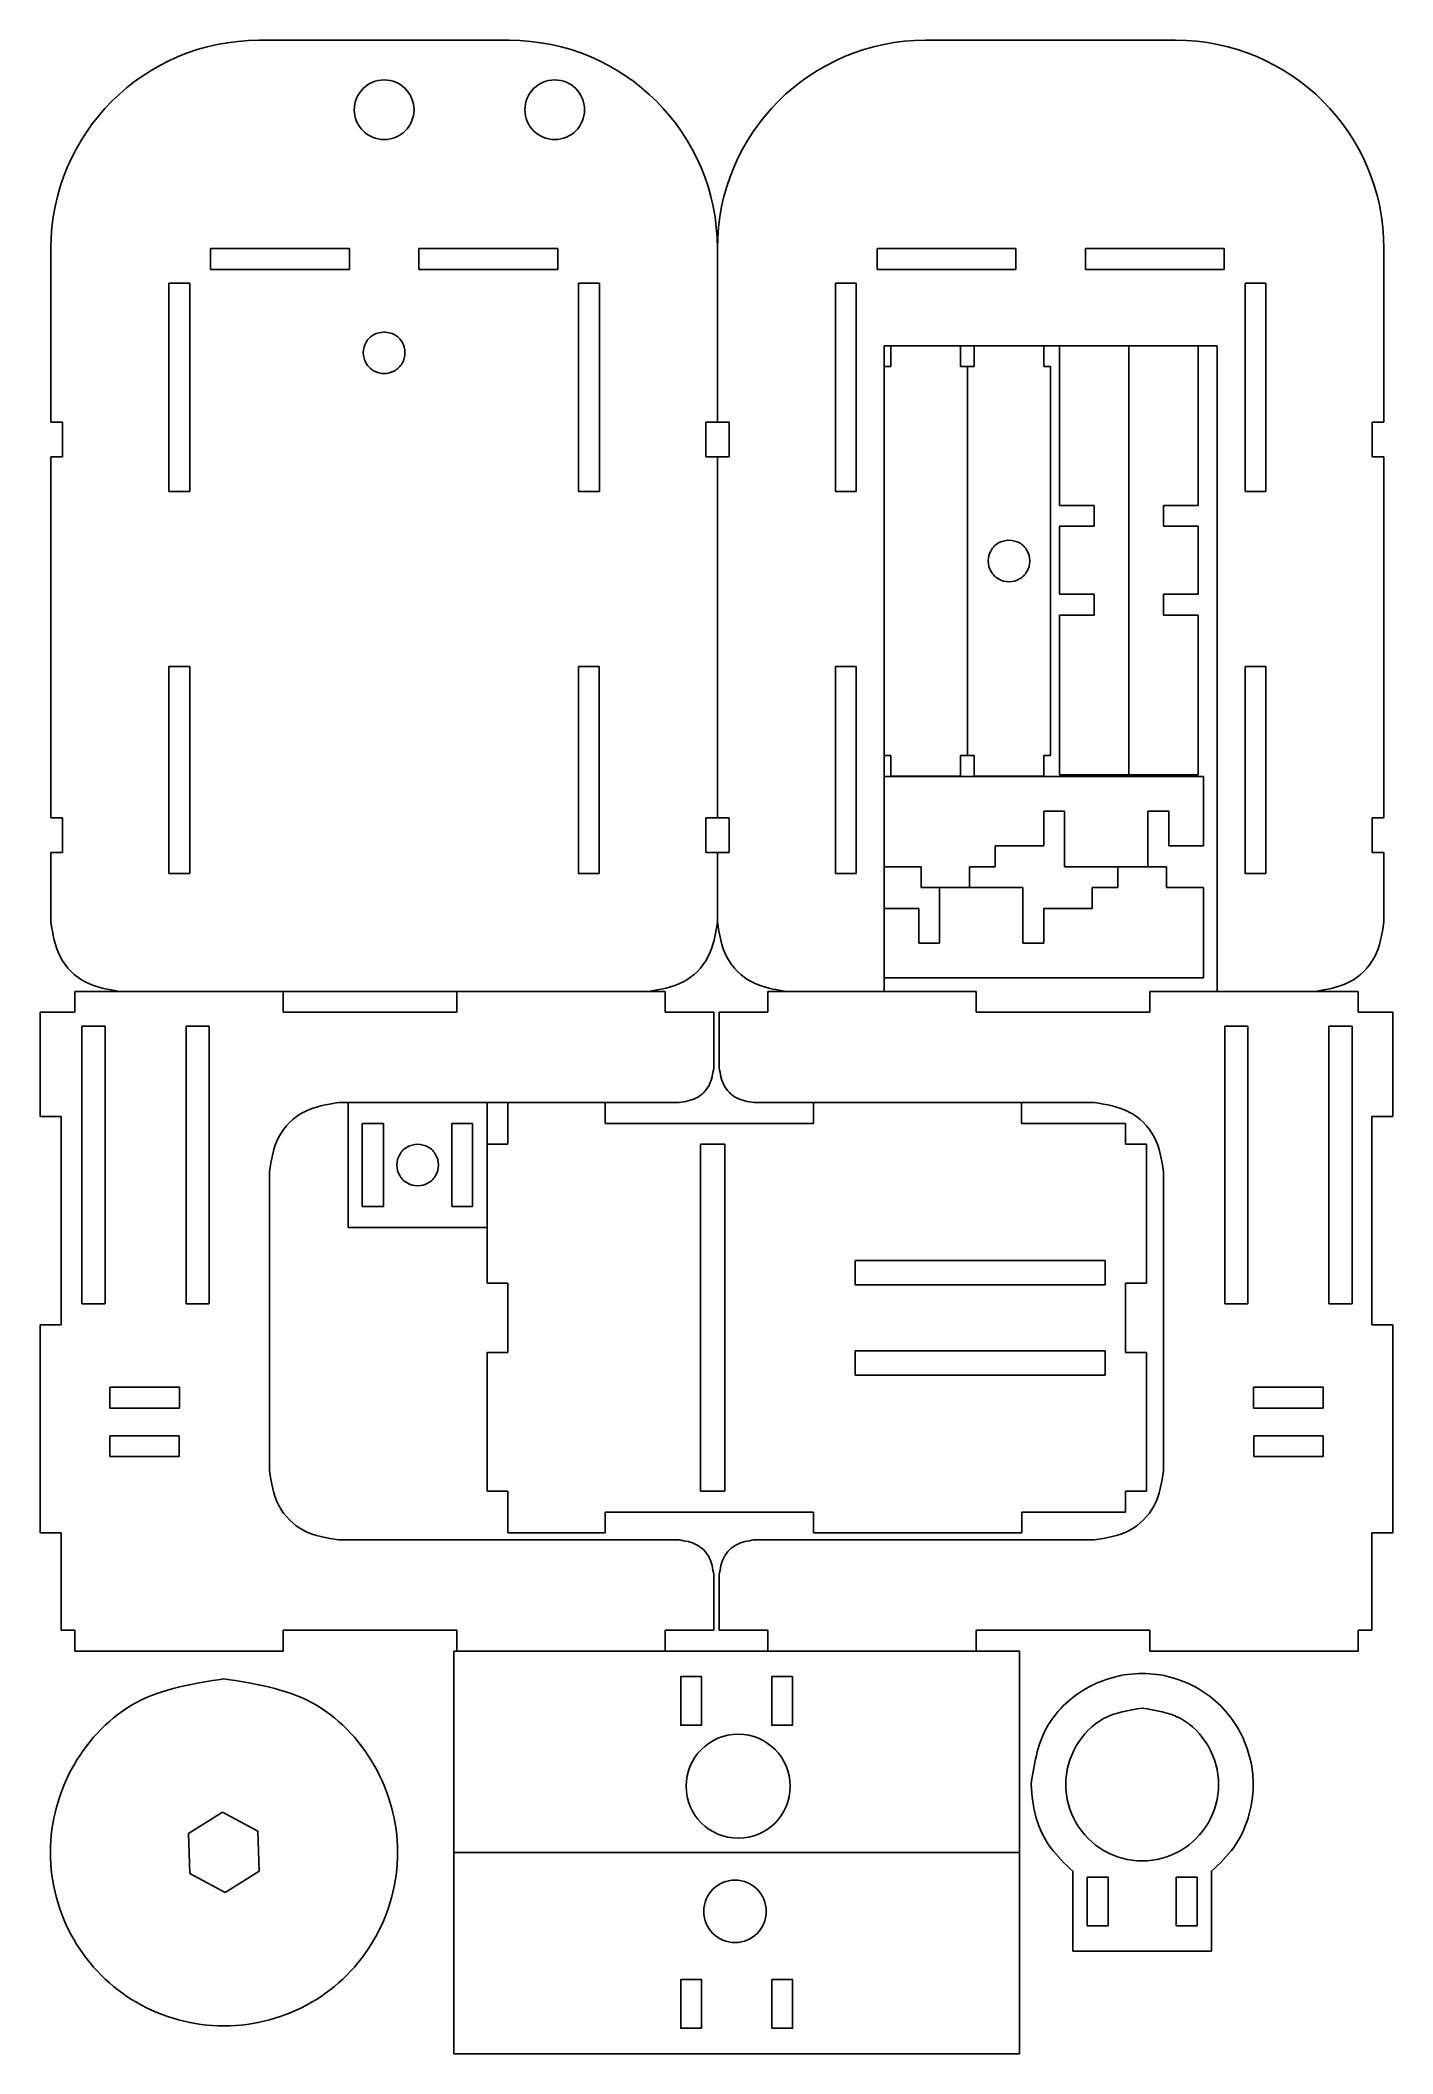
# Model space of a CAD drawing. Header units: inches. Extents: x 4 to 199, y 105 to 395.
import ezdxf

# ---------------------------------------------------------------- set-up
doc = ezdxf.new("R2010")
doc.units = ezdxf.units.IN
doc.header["$MEASUREMENT"] = 0
for name, color, linetype in [('BASE', 7, 'Continuous'), ('Capa 13', 7, 'Continuous'), ('FRONTAL', 7, 'Continuous'), ('LATERAL1', 7, 'Continuous'), ('LATERAL2', 7, 'Continuous'), ('SLIDE', 7, 'Continuous'), ('SUPPORT', 7, 'Continuous'), ('SUPPORT1', 7, 'Continuous'), ('SUPPORT2', 7, 'Continuous'), ('TOP', 7, 'Continuous'), ('WHEEL', 7, 'Continuous'), ('WHEEL_SUPP', 7, 'Continuous')]:
    doc.layers.add(name, color=color, linetype=linetype)

# ---------------------------------------------------------------- blocks, each defined once
blk = doc.blocks.new('block 2')
at = {"layer": 'Capa 13', "color": 7, "lineweight": 25}
blk.add_lwpolyline([(167.48, 123.08), (170.48, 123.08)], dxfattribs=at)
blk = doc.blocks.new('block 3')
at = {"layer": 'Capa 13', "color": 7, "lineweight": 25}
blk.add_lwpolyline([(170.48, 123.08), (170.48, 130.08)], dxfattribs=at)
blk = doc.blocks.new('block 4')
at = {"layer": 'Capa 13', "color": 7, "lineweight": 25}
blk.add_lwpolyline([(170.48, 130.08), (167.48, 130.08)], dxfattribs=at)
blk = doc.blocks.new('block 5')
at = {"layer": 'Capa 13', "color": 7, "lineweight": 25}
blk.add_lwpolyline([(167.48, 130.08), (167.48, 123.08)], dxfattribs=at)
blk = doc.blocks.new('block 6')
at = {"layer": 'Capa 13', "color": 7, "lineweight": 25}
blk.add_lwpolyline([(167.48, 123.08), (167.48, 123.08)], dxfattribs=at)
blk = doc.blocks.new('block 7')
at = {"layer": 'Capa 13', "color": 7, "lineweight": 25}
blk.add_lwpolyline([(157.68, 123.08), (154.68, 123.08)], dxfattribs=at)
blk = doc.blocks.new('block 8')
at = {"layer": 'Capa 13', "color": 7, "lineweight": 25}
blk.add_lwpolyline([(154.68, 123.08), (154.68, 130.08)], dxfattribs=at)
blk = doc.blocks.new('block 9')
at = {"layer": 'Capa 13', "color": 7, "lineweight": 25}
blk.add_lwpolyline([(154.68, 130.08), (157.68, 130.08)], dxfattribs=at)
blk = doc.blocks.new('block 10')
at = {"layer": 'Capa 13', "color": 7, "lineweight": 25}
blk.add_lwpolyline([(157.68, 130.08), (157.68, 123.08)], dxfattribs=at)
blk = doc.blocks.new('block 11')
at = {"layer": 'Capa 13', "color": 7, "lineweight": 25}
blk.add_lwpolyline([(157.68, 123.08), (157.68, 123.08)], dxfattribs=at)
blk = doc.blocks.new('block 12')
at = {"layer": 'Capa 13', "color": 7, "lineweight": 25}
blk.add_lwpolyline([(162.58, 154.41), (162.58, 154.41)], dxfattribs=at)
blk = doc.blocks.new('block 13')
at = {"layer": 'Capa 13', "color": 7, "lineweight": 25}
blk.add_open_spline([(162.58, 154.41), (160.64, 154.1), (158.7, 153.8), (157.03, 152.91), (155.4, 152.03), (154.03, 150.6), (153.08, 148.96), (152.1, 147.26), (151.58, 145.34), (151.58, 143.41), (151.58, 141.47), (152.1, 139.53), (153.08, 137.86), (154.03, 136.23), (155.4, 134.86), (157.03, 133.91), (158.7, 132.93), (160.64, 132.41), (162.58, 132.41), (164.52, 132.41), (166.46, 132.93), (168.13, 133.91), (169.75, 134.86), (171.13, 136.23), (172.07, 137.86), (173.05, 139.53), (173.58, 141.47), (173.58, 143.41), (173.58, 145.34), (173.05, 147.26), (172.07, 148.96), (171.13, 150.6), (169.75, 152.03), (168.13, 152.91), (166.46, 153.8), (164.52, 154.1), (162.58, 154.41)], degree=3, knots=[0, 0, 0, 0, 1, 1, 1, 2, 2, 2, 3, 3, 3, 4, 4, 4, 5, 5, 5, 6, 6, 6, 7, 7, 7, 8, 8, 8, 9, 9, 9, 10, 10, 10, 11, 11, 11, 12, 12, 12, 12], dxfattribs=at)
blk = doc.blocks.new('block 14')
at = {"layer": 'Capa 13', "color": 7, "lineweight": 25}
blk.add_lwpolyline([(152.58, 130.92), (152.58, 119.41)], dxfattribs=at)
blk = doc.blocks.new('block 15')
at = {"layer": 'Capa 13', "color": 7, "lineweight": 25}
blk.add_lwpolyline([(152.58, 119.41), (172.58, 119.41)], dxfattribs=at)
blk = doc.blocks.new('block 16')
at = {"layer": 'Capa 13', "color": 7, "lineweight": 25}
blk.add_lwpolyline([(172.58, 119.41), (172.58, 130.92)], dxfattribs=at)
blk = doc.blocks.new('block 17')
at = {"layer": 'Capa 13', "color": 7, "lineweight": 25}
blk.add_open_spline([(146.58, 143.41), (146.72, 141.78), (146.87, 140.14), (147.32, 138.58), (147.75, 137.06), (148.47, 135.61), (149.4, 134.34), (150.32, 133.08), (151.45, 132), (152.58, 130.92)], degree=3, knots=[0, 0, 0, 0, 1, 1, 1, 2, 2, 2, 3, 3, 3, 3], dxfattribs=at)
blk = doc.blocks.new('block 18')
at = {"layer": 'Capa 13', "color": 7, "lineweight": 25}
blk.add_open_spline([(172.58, 130.92), (173.71, 132), (174.85, 133.08), (175.76, 134.34), (176.68, 135.61), (177.36, 137.07), (177.83, 138.58), (178.32, 140.14), (178.58, 141.77), (178.58, 143.41), (178.57, 146.21), (177.81, 149.04), (176.39, 151.48), (175.01, 153.85), (173.02, 155.85), (170.65, 157.22), (168.22, 158.64), (165.39, 159.41), (162.58, 159.41), (159.77, 159.41), (156.97, 158.64), (154.5, 157.22), (152.11, 155.84), (150.03, 153.85), (148.76, 151.48), (147.46, 149.05), (147.02, 146.23), (146.58, 143.41)], degree=3, knots=[0, 0, 0, 0, 1, 1, 1, 2, 2, 2, 3, 3, 3, 4, 4, 4, 5, 5, 5, 6, 6, 6, 7, 7, 7, 8, 8, 8, 9, 9, 9, 9], dxfattribs=at)
blk = doc.blocks.new('block 19')
at = {"layer": 'SUPPORT', "color": 7, "lineweight": 25}
for points in [[(68.23, 241.64), (48.23, 241.64)], [(48.23, 241.64), (48.23, 223.64)], [(68.23, 223.64), (68.23, 241.64)], [(53.33, 238.64), (50.23, 238.64)], [(50.23, 238.64), (50.23, 226.64)], [(53.33, 226.64), (53.33, 238.64)], [(66.13, 238.64), (63.13, 238.64)], [(63.13, 238.64), (63.13, 226.64)], [(66.13, 226.64), (66.13, 238.64)], [(50.23, 226.64), (53.33, 226.64)], [(63.13, 226.64), (66.13, 226.64)], [(48.23, 223.64), (68.23, 223.64)]]:
    blk.add_lwpolyline(points, dxfattribs=at)

msp = doc.modelspace()

# ---------------------------------------------------------------- linework, layer by layer
at = {"layer": 'BASE', "color": 7, "lineweight": 25}
for points in [[(131.4, 394.64), (167.4, 394.64)], [(101.4, 364.64), (101.4, 339.64)], [(144.4, 364.64), (124.4, 364.64)], [(124.4, 364.64), (124.4, 361.64)], [(144.4, 361.64), (144.4, 364.64)], [(154.4, 364.64), (174.4, 364.64)], [(154.4, 361.64), (154.4, 364.64)], [(174.4, 364.64), (174.4, 361.64)], [(197.4, 339.64), (197.4, 364.64)], [(118.4, 329.64), (118.4, 359.64)], [(118.4, 359.64), (121.4, 359.64)], [(121.4, 359.64), (121.4, 329.64)], [(124.4, 361.64), (144.4, 361.64)], [(174.4, 361.64), (154.4, 361.64)], [(180.4, 359.64), (177.4, 359.64)], [(177.4, 359.64), (177.4, 329.64)], [(180.4, 329.64), (180.4, 359.64)], [(125.4, 257.64), (125.4, 350.64)], [(125.4, 350.64), (173.4, 350.64)], [(173.4, 350.64), (173.4, 257.64)], [(101.4, 339.64), (103.08, 339.64)], [(103.08, 339.64), (103.08, 334.64)], [(195.72, 334.64), (195.72, 339.64)], [(195.72, 339.64), (197.4, 339.64)], [(103.08, 334.64), (101.4, 334.64)], [(101.4, 334.64), (101.4, 282.64)], [(197.4, 334.64), (195.72, 334.64)], [(197.4, 282.64), (197.4, 334.64)], [(121.4, 329.64), (118.4, 329.64)], [(177.4, 329.64), (180.4, 329.64)], [(118.4, 274.64), (118.4, 304.45)], [(118.4, 304.45), (121.4, 304.45)], [(121.4, 304.45), (121.4, 274.64)], [(177.4, 274.64), (177.4, 304.45)], [(177.4, 304.45), (180.37, 304.45)], [(180.37, 304.45), (180.37, 274.64)], [(101.4, 282.64), (103.08, 282.64)], [(103.08, 282.64), (103.08, 277.64)], [(195.72, 277.64), (195.72, 282.64)], [(195.72, 282.64), (197.4, 282.64)], [(101.4, 277.64), (101.4, 267.64)], [(103.08, 277.64), (101.4, 277.64)], [(197.4, 277.64), (195.72, 277.64)], [(197.4, 267.64), (197.4, 277.64)], [(121.4, 274.64), (118.4, 274.64)], [(180.37, 274.64), (177.4, 274.64)], [(111.4, 257.64), (125.4, 257.64)], [(173.4, 257.64), (187.4, 257.64)]]:
    msp.add_lwpolyline(points, dxfattribs=at)
for points in [[(101.4, 364.64), (101.4, 381.22), (114.82, 394.64), (131.4, 394.64)], [(197.4, 364.64), (197.4, 381.22), (183.98, 394.64), (167.4, 394.64)]]:
    msp.add_open_spline(points, degree=3, dxfattribs=at)
for points in [[(101.4, 267.64), (101.68, 265.88), (101.95, 264.13), (102.77, 262.59), (103.56, 261.09), (104.86, 259.79), (106.35, 259), (107.9, 258.19), (109.65, 257.91), (111.4, 257.64)], [(187.4, 257.64), (189.15, 257.91), (190.91, 258.19), (192.45, 259), (193.95, 259.79), (195.24, 261.09), (196.04, 262.59), (196.85, 264.13), (197.13, 265.88), (197.4, 267.64)]]:
    msp.add_open_spline(points, degree=3, knots=[0, 0, 0, 0, 1, 1, 1, 2, 2, 2, 3, 3, 3, 3], dxfattribs=at)
at = {"layer": 'FRONTAL', "color": 7, "lineweight": 25}
for points in [[(71.23, 235.64), (71.23, 241.64)], [(71.23, 241.64), (85.23, 241.64)], [(85.23, 241.64), (85.23, 238.64)], [(115.23, 238.64), (115.23, 241.64)], [(115.23, 241.64), (145.22, 241.64)], [(145.22, 241.64), (145.22, 238.64)], [(85.23, 238.64), (115.23, 238.64)], [(145.22, 238.64), (160.19, 238.64)], [(160.19, 238.64), (160.19, 235.64)], [(68.23, 215.64), (68.23, 235.64)], [(68.23, 235.64), (71.23, 235.64)], [(98.98, 235.64), (102.48, 235.64)], [(98.98, 185.64), (98.98, 235.64)], [(102.48, 235.64), (102.48, 185.64)], [(160.19, 235.64), (163.19, 235.64)], [(163.19, 235.64), (163.19, 215.64)], [(121.23, 215.39), (121.23, 218.89)], [(121.23, 218.89), (157.23, 218.89)], [(157.23, 218.89), (157.23, 215.39)], [(71.23, 215.64), (68.23, 215.64)], [(71.23, 205.64), (71.23, 215.64)], [(157.23, 215.39), (121.23, 215.39)], [(163.19, 215.64), (160.19, 215.64)], [(160.19, 215.64), (160.19, 205.64)], [(68.23, 185.64), (68.23, 205.64)], [(68.23, 205.64), (71.23, 205.64)], [(157.23, 205.89), (121.23, 205.89)], [(121.23, 205.89), (121.23, 202.39)], [(157.23, 202.39), (157.23, 205.89)], [(160.19, 205.64), (163.19, 205.64)], [(163.19, 205.64), (163.19, 185.64)], [(121.23, 202.39), (157.23, 202.39)], [(71.23, 185.64), (68.23, 185.64)], [(71.23, 179.64), (71.23, 185.64)], [(102.48, 185.64), (98.98, 185.64)], [(163.19, 185.64), (160.19, 185.64)], [(160.19, 185.64), (160.19, 182.64)], [(115.23, 182.64), (85.23, 182.64)], [(85.23, 182.64), (85.23, 179.64)], [(115.23, 179.64), (115.23, 182.64)], [(160.19, 182.64), (145.23, 182.64)], [(145.23, 182.64), (145.23, 179.64)], [(85.23, 179.64), (71.23, 179.64)], [(145.23, 179.64), (115.23, 179.64)]]:
    msp.add_lwpolyline(points, dxfattribs=at)
at = {"layer": 'LATERAL1', "color": 7, "lineweight": 25}
for points in [[(108.67, 254.64), (108.67, 257.64)], [(108.67, 257.64), (138.67, 257.64)], [(138.67, 257.64), (138.67, 254.64)], [(163.67, 254.64), (163.67, 257.64)], [(163.67, 257.64), (193.67, 257.64)], [(193.67, 257.64), (193.67, 254.64)], [(101.67, 246.64), (101.67, 254.64)], [(101.67, 254.64), (108.67, 254.64)], [(138.67, 254.64), (163.67, 254.64)], [(177.81, 252.63), (174.48, 252.63)], [(174.48, 252.63), (174.48, 212.64)], [(177.81, 212.64), (177.81, 252.63)], [(192.81, 252.63), (189.48, 252.63)], [(189.48, 252.63), (189.48, 212.64)], [(192.81, 212.64), (192.81, 252.63)], [(193.67, 254.64), (198.67, 254.64)], [(198.67, 254.64), (198.67, 239.64)], [(155.67, 241.64), (106.67, 241.64)], [(198.67, 239.64), (195.67, 239.64)], [(195.67, 239.64), (195.67, 209.64)], [(165.67, 188.64), (165.67, 231.64)], [(174.48, 212.64), (177.81, 212.64)], [(189.48, 212.64), (192.81, 212.64)], [(195.67, 209.64), (198.67, 209.64)], [(198.67, 209.64), (198.67, 179.64)], [(178.61, 197.64), (178.61, 200.64)], [(178.61, 200.64), (188.67, 200.64)], [(188.67, 200.64), (188.67, 197.64)], [(188.67, 197.64), (178.61, 197.64)], [(178.67, 193.64), (188.67, 193.64)], [(178.67, 190.64), (178.67, 193.64)], [(188.67, 193.64), (188.67, 190.64)], [(188.67, 190.64), (178.67, 190.64)], [(106.67, 178.64), (155.67, 178.64)], [(198.67, 179.64), (195.67, 179.64)], [(195.67, 179.64), (195.67, 165.64)], [(101.67, 165.64), (101.67, 173.64)], [(108.67, 165.64), (101.67, 165.64)], [(108.67, 162.64), (108.67, 165.64)], [(163.67, 165.64), (138.67, 165.64)], [(138.67, 165.64), (138.67, 162.64)], [(163.67, 162.64), (163.67, 165.64)], [(195.67, 165.64), (193.67, 165.64)], [(193.67, 165.64), (193.67, 162.64)], [(138.67, 162.64), (108.67, 162.64)], [(193.67, 162.64), (163.67, 162.64)]]:
    msp.add_lwpolyline(points, dxfattribs=at)
for points in [[(106.67, 241.64), (105.79, 241.77), (104.92, 241.91), (104.15, 242.32), (103.4, 242.71), (102.75, 243.36), (102.35, 244.11), (101.94, 244.88), (101.81, 245.76), (101.67, 246.64)], [(165.67, 231.64), (165.4, 233.39), (165.12, 235.14), (164.31, 236.68), (163.51, 238.18), (162.21, 239.48), (160.72, 240.27), (159.18, 241.09), (157.42, 241.36), (155.67, 241.64)], [(155.67, 178.64), (157.42, 178.91), (159.18, 179.19), (160.72, 180), (162.21, 180.79), (163.51, 182.09), (164.31, 183.59), (165.12, 185.13), (165.4, 186.88), (165.67, 188.64)], [(101.67, 173.64), (101.81, 174.51), (101.94, 175.39), (102.35, 176.16), (102.75, 176.91), (103.4, 177.56), (104.15, 177.95), (104.92, 178.36), (105.79, 178.5), (106.67, 178.64)]]:
    msp.add_open_spline(points, degree=3, knots=[0, 0, 0, 0, 1, 1, 1, 2, 2, 2, 3, 3, 3, 3], dxfattribs=at)
at = {"layer": 'LATERAL2', "color": 7, "lineweight": 25}
for points in [[(38.87, 257.64), (8.87, 257.64)], [(8.87, 257.64), (8.87, 254.64)], [(38.87, 254.64), (38.87, 257.64)], [(63.87, 257.64), (63.87, 254.64)], [(93.87, 257.64), (63.87, 257.64)], [(93.87, 254.64), (93.87, 257.64)], [(8.87, 254.64), (3.87, 254.64)], [(3.87, 254.64), (3.87, 239.64)], [(9.88, 252.63), (13.21, 252.63)], [(9.88, 212.64), (9.88, 252.63)], [(13.21, 252.63), (13.21, 212.64)], [(24.88, 212.64), (24.88, 252.63)], [(24.88, 252.63), (28.21, 252.63)], [(28.21, 252.63), (28.21, 212.64)], [(63.87, 254.64), (38.87, 254.64)], [(100.87, 254.64), (93.87, 254.64)], [(100.87, 246.64), (100.87, 254.64)], [(46.87, 241.64), (95.87, 241.64)], [(3.87, 239.64), (6.87, 239.64)], [(6.87, 239.64), (6.87, 209.64)], [(36.87, 188.64), (36.87, 231.64)], [(13.21, 212.64), (9.88, 212.64)], [(28.21, 212.64), (24.88, 212.64)], [(6.87, 209.64), (3.87, 209.64)], [(3.87, 209.64), (3.87, 179.64)], [(23.93, 200.64), (13.87, 200.64)], [(13.87, 200.64), (13.87, 197.64)], [(23.93, 197.64), (23.93, 200.64)], [(13.87, 197.64), (23.93, 197.64)], [(23.87, 193.64), (13.87, 193.64)], [(13.87, 193.64), (13.87, 190.64)], [(23.87, 190.64), (23.87, 193.64)], [(13.87, 190.64), (23.87, 190.64)], [(3.87, 179.64), (6.87, 179.64)], [(6.87, 179.64), (6.87, 165.64)], [(95.87, 178.64), (46.87, 178.64)], [(100.87, 165.64), (100.87, 173.64)], [(6.87, 165.64), (8.87, 165.64)], [(8.87, 165.64), (8.87, 162.64)], [(38.87, 162.64), (38.87, 165.64)], [(38.87, 165.64), (63.87, 165.64)], [(63.87, 165.64), (63.87, 162.64)], [(93.87, 162.64), (93.87, 165.64)], [(93.87, 165.64), (100.87, 165.64)], [(8.87, 162.64), (38.87, 162.64)], [(63.87, 162.64), (93.87, 162.64)]]:
    msp.add_lwpolyline(points, dxfattribs=at)
for points in [[(95.87, 241.64), (96.75, 241.77), (97.62, 241.91), (98.39, 242.32), (99.14, 242.71), (99.79, 243.36), (100.19, 244.11), (100.59, 244.88), (100.73, 245.76), (100.87, 246.64)], [(36.87, 231.64), (37.15, 233.39), (37.42, 235.14), (38.24, 236.68), (39.03, 238.18), (40.33, 239.48), (41.82, 240.27), (43.37, 241.09), (45.12, 241.36), (46.87, 241.64)], [(46.87, 178.64), (45.12, 178.91), (43.37, 179.19), (41.82, 180), (40.33, 180.79), (39.03, 182.09), (38.24, 183.59), (37.42, 185.13), (37.15, 186.88), (36.87, 188.64)], [(100.87, 173.64), (100.73, 174.51), (100.59, 175.39), (100.19, 176.16), (99.79, 176.91), (99.14, 177.56), (98.39, 177.95), (97.62, 178.36), (96.75, 178.5), (95.87, 178.64)]]:
    msp.add_open_spline(points, degree=3, knots=[0, 0, 0, 0, 1, 1, 1, 2, 2, 2, 3, 3, 3, 3], dxfattribs=at)
at = {"layer": 'SLIDE', "color": 7, "lineweight": 25}
for points in [[(63.44, 133.64), (144.89, 133.64), (144.89, 162.64), (63.44, 162.64), (63.44, 133.64)], [(96.12, 151.96), (96.12, 158.96)], [(99.12, 158.96), (99.12, 151.96), (96.12, 151.96), (96.12, 158.96), (99.12, 158.96)], [(99.12, 151.96), (99.12, 158.96)], [(109.22, 158.96), (112.22, 158.96), (112.22, 151.96), (109.22, 151.96), (109.22, 158.96)], [(99.12, 151.96), (96.12, 151.96)], [(144.89, 133.64), (63.44, 133.64), (63.44, 104.64), (144.89, 104.64), (144.89, 133.64)], [(99.12, 108.31), (96.12, 108.31), (96.12, 115.31), (99.12, 115.31), (99.12, 108.31)], [(109.22, 115.31), (112.22, 115.31)], [(109.22, 115.31), (109.22, 108.31)], [(109.22, 108.31), (109.22, 115.31), (112.22, 115.31), (112.22, 108.31), (109.22, 108.31)], [(112.22, 115.31), (112.22, 108.31)]]:
    msp.add_lwpolyline(points, dxfattribs=at)
for points in [[(96.89, 143.17), (96.89, 147.31), (100.25, 150.67), (104.39, 150.67), (108.54, 150.67), (111.89, 147.31), (111.89, 143.17), (111.89, 139.03), (108.54, 135.67), (104.39, 135.67), (100.25, 135.67), (96.89, 139.03), (96.89, 143.17), (96.89, 143.17), (96.89, 143.17), (96.89, 143.17)], [(108.44, 125.14), (108.44, 122.65), (106.43, 120.64), (103.94, 120.64), (101.46, 120.64), (99.44, 122.65), (99.44, 125.14), (99.44, 127.62), (101.46, 129.64), (103.94, 129.64), (106.43, 129.64), (108.44, 127.62), (108.44, 125.14), (108.44, 125.14), (108.44, 125.14), (108.44, 125.14)]]:
    msp.add_open_spline(points, degree=3, knots=[0, 0, 0, 0, 1, 1, 1, 2, 2, 2, 3, 3, 3, 4, 4, 4, 5, 5, 5, 5], dxfattribs=at)
at = {"layer": 'SUPPORT', "color": 7, "lineweight": 25}
msp.add_open_spline([(58.23, 235.64), (57.7, 235.55), (57.17, 235.47), (56.72, 235.23), (56.28, 234.99), (55.9, 234.6), (55.64, 234.15), (55.38, 233.69), (55.23, 233.16), (55.23, 232.64), (55.23, 232.11), (55.38, 231.58), (55.64, 231.12), (55.9, 230.68), (56.28, 230.3), (56.72, 230.05), (57.17, 229.78), (57.7, 229.64), (58.23, 229.64), (58.76, 229.64), (59.29, 229.78), (59.75, 230.05), (60.19, 230.3), (60.56, 230.68), (60.82, 231.12), (61.09, 231.58), (61.23, 232.11), (61.23, 232.64), (61.23, 233.16), (61.09, 233.69), (60.82, 234.15), (60.56, 234.6), (60.19, 234.99), (59.75, 235.23), (59.29, 235.47), (58.76, 235.55), (58.23, 235.64)], degree=3, knots=[0, 0, 0, 0, 1, 1, 1, 2, 2, 2, 3, 3, 3, 4, 4, 4, 5, 5, 5, 6, 6, 6, 7, 7, 7, 8, 8, 8, 9, 9, 9, 10, 10, 10, 11, 11, 11, 12, 12, 12, 12], dxfattribs=at)
at = {"layer": 'SUPPORT1', "color": 7, "lineweight": 25}
for points in [[(150.66, 327.64), (150.66, 350.64)], [(150.66, 350.64), (160.66, 350.64)], [(160.66, 350.64), (160.66, 288.84)], [(160.66, 350.64), (170.66, 350.64)], [(160.66, 288.83), (160.66, 350.64)], [(170.66, 350.64), (170.66, 327.64)], [(155.66, 327.64), (150.66, 327.64)], [(155.66, 324.64), (155.66, 327.64)], [(170.66, 327.64), (165.66, 327.64)], [(165.66, 327.64), (165.66, 324.64)], [(150.66, 314.84), (150.66, 324.64)], [(150.66, 324.64), (155.66, 324.64)], [(165.66, 324.64), (170.66, 324.64)], [(170.66, 324.64), (170.66, 314.84)], [(155.66, 314.84), (150.66, 314.84)], [(155.66, 311.84), (155.66, 314.84)], [(170.66, 314.84), (165.66, 314.84)], [(165.66, 314.84), (165.66, 311.84)], [(150.66, 288.84), (150.66, 311.84)], [(150.66, 311.84), (155.66, 311.84)], [(165.66, 311.84), (170.66, 311.84)], [(170.66, 311.84), (170.66, 288.83)], [(160.66, 288.84), (150.66, 288.84)], [(170.66, 288.83), (160.66, 288.83)]]:
    msp.add_lwpolyline(points, dxfattribs=at)
at = {"layer": 'SUPPORT2', "color": 7, "lineweight": 25}
for points in [[(171.4, 288.6), (125.4, 288.6)], [(125.4, 288.6), (125.4, 278.6)], [(171.4, 278.6), (171.4, 288.6)], [(148.4, 278.6), (148.4, 283.6)], [(148.4, 283.6), (151.4, 283.6)], [(151.4, 283.6), (151.4, 278.6)], [(163.4, 278.6), (163.4, 283.6)], [(163.4, 283.6), (166.4, 283.6)], [(166.4, 283.6), (166.4, 278.6)], [(125.4, 278.6), (125.4, 275.6)], [(141.4, 275.6), (141.4, 278.6)], [(141.4, 278.6), (148.4, 278.6)], [(151.4, 278.6), (151.4, 275.6)], [(163.4, 275.6), (163.4, 278.6)], [(166.4, 278.6), (171.4, 278.6)], [(125.4, 275.6), (130.73, 275.6)], [(130.73, 275.6), (130.73, 272.6)], [(137.73, 272.6), (137.73, 275.6)], [(137.73, 275.6), (141.4, 275.6)], [(151.4, 275.6), (163.4, 275.6)], [(166.08, 275.6), (159.08, 275.6)], [(159.08, 275.6), (159.08, 272.6)], [(166.08, 272.6), (166.08, 275.6)], [(130.73, 272.6), (137.73, 272.6)], [(145.4, 272.6), (133.4, 272.6)], [(133.4, 272.6), (133.4, 269.6)], [(145.4, 269.6), (145.4, 272.6)], [(159.08, 272.6), (155.4, 272.6)], [(155.4, 272.6), (155.4, 269.6)], [(171.4, 272.6), (166.08, 272.6)], [(171.4, 269.6), (171.4, 272.6)], [(130.4, 269.6), (125.4, 269.6)], [(125.4, 269.6), (125.4, 259.6)], [(130.4, 264.6), (130.4, 269.6)], [(133.4, 269.6), (133.4, 264.6)], [(145.4, 264.6), (145.4, 269.6)], [(155.4, 269.6), (148.4, 269.6)], [(148.4, 269.6), (148.4, 264.6)], [(171.4, 259.6), (171.4, 269.6)], [(133.4, 264.6), (130.4, 264.6)], [(148.4, 264.6), (145.4, 264.6)], [(125.4, 259.6), (169.4, 259.6)], [(169.4, 259.6), (171.4, 259.6)]]:
    msp.add_lwpolyline(points, dxfattribs=at)
at = {"layer": 'TOP', "color": 7, "lineweight": 25}
for points in [[(35.4, 394.63), (71.4, 394.63)], [(5.4, 339.63), (5.4, 364.63)], [(48.4, 364.63), (28.4, 364.63)], [(28.4, 364.63), (28.4, 361.63)], [(48.4, 361.63), (48.4, 364.63)], [(58.4, 364.63), (78.4, 364.63)], [(58.4, 361.63), (58.4, 364.63)], [(78.4, 364.63), (78.4, 361.63)], [(101.4, 364.63), (101.4, 339.63)], [(22.4, 329.63), (22.4, 359.63)], [(22.4, 359.63), (25.4, 359.63)], [(25.4, 359.63), (25.4, 329.63)], [(28.4, 361.63), (48.4, 361.63)], [(78.4, 361.63), (58.4, 361.63)], [(84.4, 359.63), (81.4, 359.63)], [(81.4, 359.63), (81.4, 329.63)], [(84.4, 329.63), (84.4, 359.63)], [(7.08, 339.63), (5.4, 339.63)], [(7.08, 334.63), (7.08, 339.63)], [(101.4, 339.63), (99.72, 339.63)], [(99.72, 339.63), (99.72, 334.63)], [(5.4, 282.63), (5.4, 334.63)], [(5.4, 334.63), (7.08, 334.63)], [(99.72, 334.63), (101.4, 334.63)], [(101.4, 334.63), (101.4, 282.63)], [(25.4, 329.63), (22.4, 329.63)], [(81.4, 329.63), (84.4, 329.63)], [(22.4, 274.63), (22.4, 304.45)], [(22.4, 304.45), (25.4, 304.45)], [(25.4, 304.45), (25.4, 274.63)], [(81.4, 274.63), (81.4, 304.45)], [(81.4, 304.45), (84.37, 304.45)], [(84.37, 304.45), (84.37, 274.63)], [(7.08, 282.63), (5.4, 282.63)], [(7.08, 277.63), (7.08, 282.63)], [(101.4, 282.63), (99.72, 282.63)], [(99.72, 282.63), (99.72, 277.63)], [(5.4, 267.63), (5.4, 277.63)], [(5.4, 277.63), (7.08, 277.63)], [(99.72, 277.63), (101.4, 277.63)], [(101.4, 277.63), (101.4, 267.63)], [(25.4, 274.63), (22.4, 274.63)], [(84.37, 274.63), (81.4, 274.63)], [(91.46, 257.63), (15.46, 257.63)]]:
    msp.add_lwpolyline(points, dxfattribs=at)
for points in [[(5.4, 364.63), (5.4, 381.22), (18.82, 394.63), (35.4, 394.63)], [(101.4, 364.63), (101.4, 381.22), (87.98, 394.63), (71.4, 394.63)]]:
    msp.add_open_spline(points, degree=3, dxfattribs=at)
for points, knots in [([(49.1, 384.63), (49.1, 387.01), (51.03, 388.93), (53.4, 388.93), (55.78, 388.93), (57.7, 387.01), (57.7, 384.63), (57.7, 382.26), (55.78, 380.33), (53.4, 380.33), (51.03, 380.33), (49.1, 382.26), (49.1, 384.63), (49.1, 384.63), (49.1, 384.63), (49.1, 384.63)], [0, 0, 0, 0, 1, 1, 1, 2, 2, 2, 3, 3, 3, 4, 4, 4, 5, 5, 5, 5]), ([(73.67, 384.63), (73.67, 387.01), (75.59, 388.93), (77.97, 388.93), (80.34, 388.93), (82.27, 387.01), (82.27, 384.63), (82.27, 382.26), (80.34, 380.33), (77.97, 380.33), (75.59, 380.33), (73.67, 382.26), (73.67, 384.63), (73.67, 384.63), (73.67, 384.63), (73.67, 384.63)], [0, 0, 0, 0, 1, 1, 1, 2, 2, 2, 3, 3, 3, 4, 4, 4, 5, 5, 5, 5]), ([(53.4, 352.63), (52.87, 352.55), (52.34, 352.47), (51.89, 352.22), (51.44, 351.99), (51.07, 351.6), (50.81, 351.15), (50.54, 350.69), (50.4, 350.16), (50.4, 349.63), (50.4, 349.11), (50.54, 348.58), (50.81, 348.12), (51.07, 347.68), (51.44, 347.3), (51.89, 347.04), (52.34, 346.78), (52.87, 346.63), (53.4, 346.63), (53.93, 346.63), (54.46, 346.78), (54.92, 347.04), (55.36, 347.3), (55.73, 347.68), (55.99, 348.12), (56.26, 348.58), (56.4, 349.11), (56.4, 349.63), (56.4, 350.16), (56.26, 350.69), (55.99, 351.15), (55.73, 351.6), (55.36, 351.99), (54.92, 352.22), (54.46, 352.47), (53.93, 352.55), (53.4, 352.63)], [0, 0, 0, 0, 1, 1, 1, 2, 2, 2, 3, 3, 3, 4, 4, 4, 5, 5, 5, 6, 6, 6, 7, 7, 7, 8, 8, 8, 9, 9, 9, 10, 10, 10, 11, 11, 11, 12, 12, 12, 12]), ([(15.4, 257.63), (13.65, 257.91), (11.9, 258.18), (10.35, 259), (8.86, 259.79), (7.56, 261.09), (6.77, 262.59), (5.95, 264.13), (5.68, 265.88), (5.4, 267.63)], [0, 0, 0, 0, 1, 1, 1, 2, 2, 2, 3, 3, 3, 3]), ([(101.4, 267.63), (101.13, 265.88), (100.85, 264.13), (100.04, 262.59), (99.25, 261.09), (97.95, 259.79), (96.45, 259), (94.91, 258.18), (93.15, 257.91), (91.4, 257.63)], [0, 0, 0, 0, 1, 1, 1, 2, 2, 2, 3, 3, 3, 3])]:
    msp.add_open_spline(points, degree=3, knots=knots, dxfattribs=at)
at = {"layer": 'WHEEL', "color": 7, "lineweight": 25}
for points in [[(25.24, 136.36), (30.14, 139.41)], [(30.14, 139.41), (35.23, 136.68)], [(25.43, 130.59), (25.24, 136.36)], [(35.23, 136.68), (35.42, 130.91)], [(30.52, 127.87), (25.43, 130.59)], [(35.42, 130.91), (30.52, 127.87)]]:
    msp.add_lwpolyline(points, dxfattribs=at)
msp.add_open_spline([(30.33, 158.64), (25.92, 157.95), (21.51, 157.26), (17.71, 155.22), (14.02, 153.25), (10.9, 149.99), (8.74, 146.25), (6.52, 142.4), (5.33, 138.03), (5.33, 133.64), (5.33, 129.24), (6.52, 124.83), (8.74, 121.02), (10.9, 117.32), (14.02, 114.2), (17.71, 112.05), (21.51, 109.83), (25.92, 108.64), (30.33, 108.64), (34.74, 108.64), (39.14, 109.83), (42.95, 112.05), (46.64, 114.2), (49.76, 117.32), (51.92, 121.02), (54.14, 124.83), (55.33, 129.24), (55.33, 133.64), (55.33, 138.03), (54.14, 142.4), (51.92, 146.25), (49.76, 149.99), (46.64, 153.25), (42.95, 155.22), (39.14, 157.26), (34.74, 157.95), (30.33, 158.64)], degree=3, knots=[0, 0, 0, 0, 1, 1, 1, 2, 2, 2, 3, 3, 3, 4, 4, 4, 5, 5, 5, 6, 6, 6, 7, 7, 7, 8, 8, 8, 9, 9, 9, 10, 10, 10, 11, 11, 11, 12, 12, 12, 12], dxfattribs=at)
at = {"layer": 'WHEEL_SUPP', "color": 7, "lineweight": 25}
for points in [[(136.4, 350.64), (126.4, 350.64)], [(126.4, 350.64), (126.4, 347.64)], [(136.4, 347.64), (136.4, 350.64)], [(148.4, 350.64), (138.4, 350.64)], [(138.4, 350.64), (138.4, 347.64)], [(148.4, 347.64), (148.4, 350.64)], [(126.4, 347.64), (125.4, 347.64)], [(125.4, 347.64), (125.4, 291.64)], [(137.4, 347.64), (136.4, 347.64)], [(137.4, 347.64), (137.4, 291.64)], [(138.4, 347.64), (137.4, 347.64)], [(137.4, 291.64), (137.4, 347.64)], [(149.4, 347.64), (148.4, 347.64)], [(149.4, 291.64), (149.4, 347.64)], [(125.4, 291.64), (126.4, 291.64)], [(126.4, 291.64), (126.4, 288.64)], [(136.4, 288.64), (136.4, 291.64)], [(136.4, 291.64), (137.4, 291.64)], [(137.4, 291.64), (138.4, 291.64)], [(138.4, 291.64), (138.4, 288.64)], [(148.4, 288.64), (148.4, 291.64)], [(148.4, 291.64), (149.4, 291.64)], [(126.4, 288.64), (136.4, 288.64)], [(138.4, 288.64), (148.4, 288.64)]]:
    msp.add_lwpolyline(points, dxfattribs=at)
msp.add_open_spline([(143.4, 322.64), (142.87, 322.55), (142.34, 322.47), (141.89, 322.23), (141.44, 321.99), (141.07, 321.6), (140.81, 321.15), (140.54, 320.69), (140.4, 320.16), (140.4, 319.64), (140.4, 319.11), (140.54, 318.58), (140.81, 318.12), (141.07, 317.68), (141.44, 317.3), (141.89, 317.05), (142.34, 316.78), (142.87, 316.64), (143.4, 316.64), (143.93, 316.64), (144.46, 316.78), (144.92, 317.05), (145.36, 317.3), (145.73, 317.68), (145.99, 318.12), (146.26, 318.58), (146.4, 319.11), (146.4, 319.64), (146.4, 320.16), (146.26, 320.69), (145.99, 321.15), (145.73, 321.6), (145.36, 321.99), (144.92, 322.23), (144.46, 322.47), (143.93, 322.55), (143.4, 322.64)], degree=3, knots=[0, 0, 0, 0, 1, 1, 1, 2, 2, 2, 3, 3, 3, 4, 4, 4, 5, 5, 5, 6, 6, 6, 7, 7, 7, 8, 8, 8, 9, 9, 9, 10, 10, 10, 11, 11, 11, 12, 12, 12, 12], dxfattribs=at)

# ---------------------------------------------------------------- block references
at = {"layer": 'Capa 13'}
for name in ['block 18', 'block 13', 'block 12', 'block 17', 'block 14', 'block 16', 'block 8', 'block 9', 'block 10', 'block 4', 'block 5', 'block 3', 'block 7', 'block 11', 'block 2', 'block 6', 'block 15']:
    msp.add_blockref(name, (0, 0), dxfattribs=at)
at = {"layer": 'SUPPORT'}
msp.add_blockref('block 19', (0, 0), dxfattribs=at)

doc.saveas('drawing.dxf')
